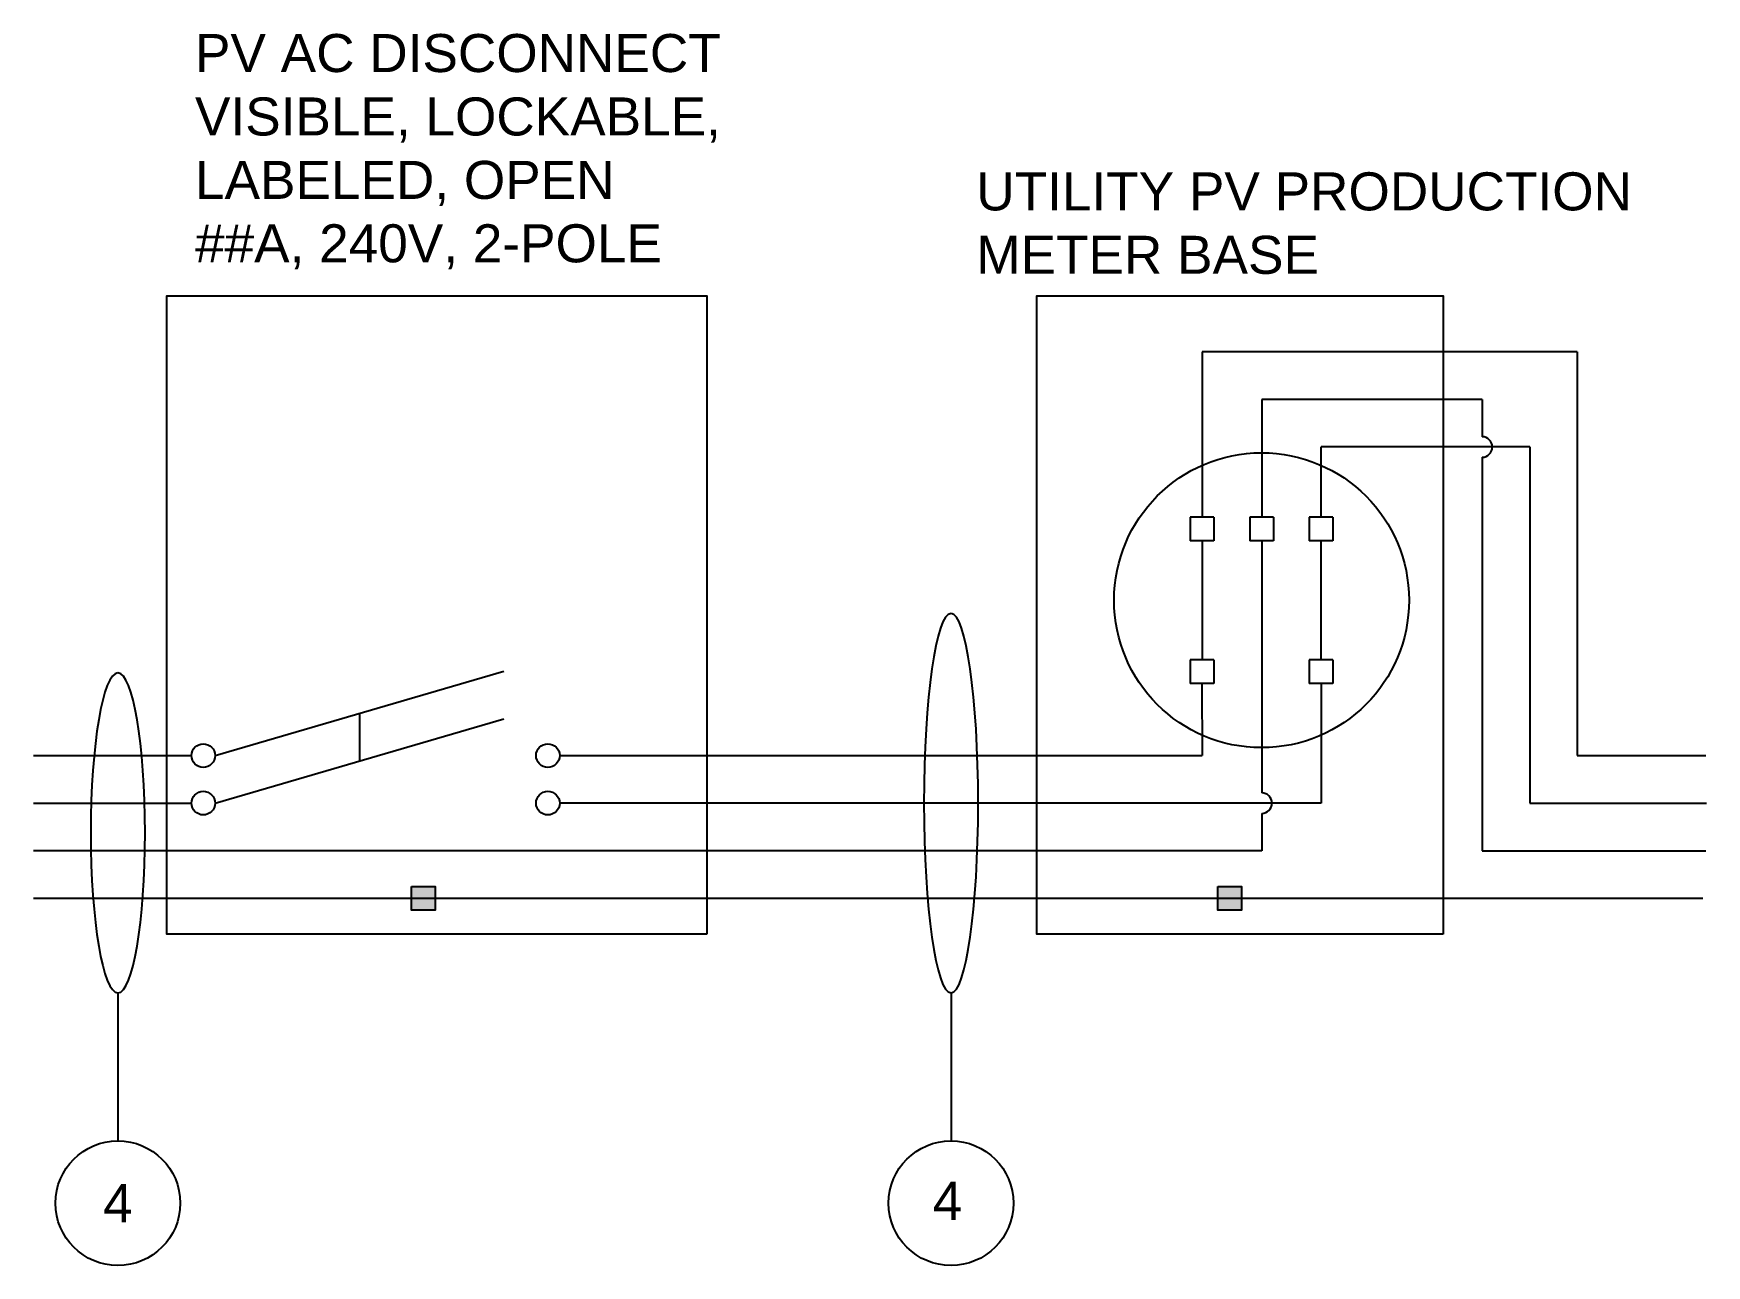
# Model space of a CAD drawing. Header units: inches. Extents: x 283.3 to 318.5, y 6.7 to 99.1.
# Drawn here: x 283.34 to 318.51, y 6.68 to 32.59 of the extents above; entities outside this region: 1.
import ezdxf

# ---------------------------------------------------------------- set-up
doc = ezdxf.new("R2010")
doc.units = ezdxf.units.IN
doc.header["$MEASUREMENT"] = 0
doc.layers.add('Ground', color=3, linetype='Continuous')
doc.layers.add('wirecallout', color=4, linetype='Continuous', lineweight=25)
doc.styles.get("Standard").update_dxf_attribs({"font": 'arial.ttf'})

# ---------------------------------------------------------------- blocks, each defined once
blk = doc.blocks.new('*T21')
at = {"color": 0, "linetype": 'ByBlock', "lineweight": -2, "transparency": 16777216}
for p, q in [((0, 0), (8.467, 0)), ((0, 0), (0, -4.497)), ((4.233, 0), (4.233, -4.497)), ((8.467, 0), (8.467, -4.497)), ((0, -1.348), (8.467, -1.348)), ((0, -2.697), (8.467, -2.697)), ((0, -4.497), (8.467, -4.497))]:
    blk.add_line(p, q, dxfattribs=at)
at = {"color": 0, "transparency": 16777216, "char_height": 0.55556, "width": 3.63333}
for s, insert, attachment_point in [('{\\fCalibri|b0|i0|c0;AC DISCO', (0.3, -1.048), 7), ('{\\fCalibri|b0|i0|c0;', (8.167, -1.048), 9), ('{\\fCalibri|b0|i0|c0;PV BREAK', (0.3, -2.397), 7), ('{\\fCalibri|b0|i0|c0;', (4.533, -2.397), 7)]:
    blk.add_mtext(s, dxfattribs=dict(at, insert=insert, attachment_point=attachment_point))

msp = doc.modelspace()

# ---------------------------------------------------------------- hatches: boundary and pattern name
h = msp.add_hatch(color=256)
h.dxf.hatch_style = 1
h.paths.add_polyline_path([(291.785, 14.654), (291.289, 14.654), (291.289, 14.406), (291.785, 14.406)])
h.paths.add_polyline_path([(291.785, 14.406), (291.289, 14.406), (291.289, 14.158), (291.785, 14.158)])
h = msp.add_hatch(color=256)
h.dxf.hatch_style = 1
h.paths.add_polyline_path([(308.737, 14.654), (308.241, 14.654), (308.241, 14.406), (308.737, 14.406)])
h.paths.add_polyline_path([(308.737, 14.406), (308.241, 14.406), (308.241, 14.158), (308.737, 14.158)])

# ---------------------------------------------------------------- linework, layer by layer
for p, q in [((307.909, 25.894), (307.909, 22.422)), ((315.795, 25.894), (307.909, 25.894)), ((315.795, 25.894), (315.795, 17.406)), ((309.163, 24.894), (309.163, 22.422)), ((313.795, 24.894), (309.163, 24.894)), ((313.795, 24.894), (313.795, 24.109)), ((314.795, 23.894), (310.409, 23.894)), ((310.409, 22.422), (310.409, 23.894)), ((313.795, 23.679), (313.795, 15.406)), ((314.795, 23.894), (314.795, 16.406)), ((307.659, 22.422), (307.659, 21.922)), ((308.159, 22.422), (307.659, 22.422)), ((308.159, 22.422), (308.159, 21.922)), ((308.912, 22.422), (308.912, 21.922)), ((309.412, 22.422), (308.912, 22.422)), ((309.412, 22.422), (309.412, 21.922)), ((310.159, 22.422), (310.159, 21.922)), ((310.659, 22.422), (310.159, 22.422)), ((310.659, 22.422), (310.659, 21.922)), ((308.159, 21.922), (307.659, 21.922)), ((307.909, 21.922), (307.909, 21.41)), ((307.909, 21.922), (307.909, 19.422)), ((309.412, 21.922), (308.912, 21.922)), ((309.163, 21.922), (309.163, 18.628)), ((310.659, 21.922), (310.159, 21.922)), ((310.409, 19.422), (310.409, 21.922)), ((307.659, 19.422), (307.659, 18.922)), ((308.159, 19.422), (307.659, 19.422)), ((308.159, 19.422), (308.159, 18.922)), ((310.159, 19.422), (310.159, 18.922)), ((310.659, 19.422), (310.159, 19.422)), ((310.659, 19.422), (310.659, 18.922)), ((287.16, 17.406), (293.231, 19.177)), ((308.159, 18.922), (307.659, 18.922)), ((307.903, 18.922), (307.913, 17.406)), ((310.659, 18.922), (310.159, 18.922)), ((310.409, 18.922), (310.409, 16.406)), ((290.195, 18.291), (290.195, 17.291)), ((309.163, 18.628), (309.163, 16.621)), ((287.16, 16.406), (293.231, 18.177)), ((283.342, 17.406), (286.664, 17.406)), ((294.404, 17.406), (307.913, 17.406)), ((283.342, 16.406), (286.664, 16.406)), ((310.409, 16.406), (294.404, 16.406)), ((309.163, 16.191), (309.163, 15.406)), ((309.163, 15.406), (283.342, 15.406)), ((285.117, 12.416), (285.117, 9.305)), ((302.631, 12.416), (302.631, 9.305))]:
    msp.add_line(p, q)
for points in [[(297.498, 13.653), (286.144, 13.653), (286.144, 27.069), (297.498, 27.069)], [(312.976, 13.653), (304.432, 13.653), (304.432, 27.069), (312.976, 27.069)], [(291.289, 14.654), (291.785, 14.654), (291.785, 14.158), (291.289, 14.158)], [(308.241, 14.654), (308.737, 14.654), (308.737, 14.158), (308.241, 14.158)]]:
    msp.add_lwpolyline(points, close=True)
for points in [[(315.795, 17.406), (318.495, 17.406)], [(314.795, 16.406), (318.513, 16.406)], [(313.795, 15.406), (318.495, 15.406)]]:
    msp.add_lwpolyline(points)
for centre, radius in [((309.159, 20.672), 3.1), ((286.912, 17.406), 0.248), ((294.156, 17.406), 0.248), ((286.912, 16.406), 0.248), ((294.156, 16.406), 0.248), ((285.117, 7.994), 1.311), ((302.631, 7.994), 1.311)]:
    msp.add_circle(centre, radius)
for centre in [(313.795, 23.894), (309.163, 16.406)]:
    msp.add_arc(centre, 0.215, 270, 90)
at = {"layer": 'Ground'}
msp.add_lwpolyline([(283.342, 14.406), (318.436, 14.406)], dxfattribs=at)
at = {"layer": 'wirecallout', "color": 7, "extrusion": (0, 0, -1)}
for centre, major_axis, ratio in [((302.631, 16.406), (0, 3.99), 0.14309), ((285.117, 15.78), (0, 3.364), 0.169711)]:
    msp.add_ellipse(centre, major_axis=major_axis, ratio=ratio, dxfattribs=at)

# ---------------------------------------------------------------- block references
msp.add_blockref('*T21', (293.188, 99.125))

# ---------------------------------------------------------------- texts
at = {"char_height": 0.8}
for s, width, heights, insert, attachment_point in [('PV AC DISCONNECT\\PVISIBLE, LOCKABLE, LABELED, OPEN\\P##A, 240V, 2-POLE', 14.09593, [5.193], (286.738, 27.628), 7), ('\\A1;\\pxql;UTILITY PV PRODUCTION\\PMETER BASE', 14.51791, [5.98], (303.162, 27.524), 7), ('4', 15.64005, [0], (302.868, 8.443), 3), ('4', 15.64005, [0], (285.117, 7.994), 5)]:
    msp.add_mtext_dynamic_manual_height_columns(s, width=width, gutter_width=1, heights=heights, dxfattribs=dict(at, insert=insert, attachment_point=attachment_point))

doc.saveas('drawing.dxf')
